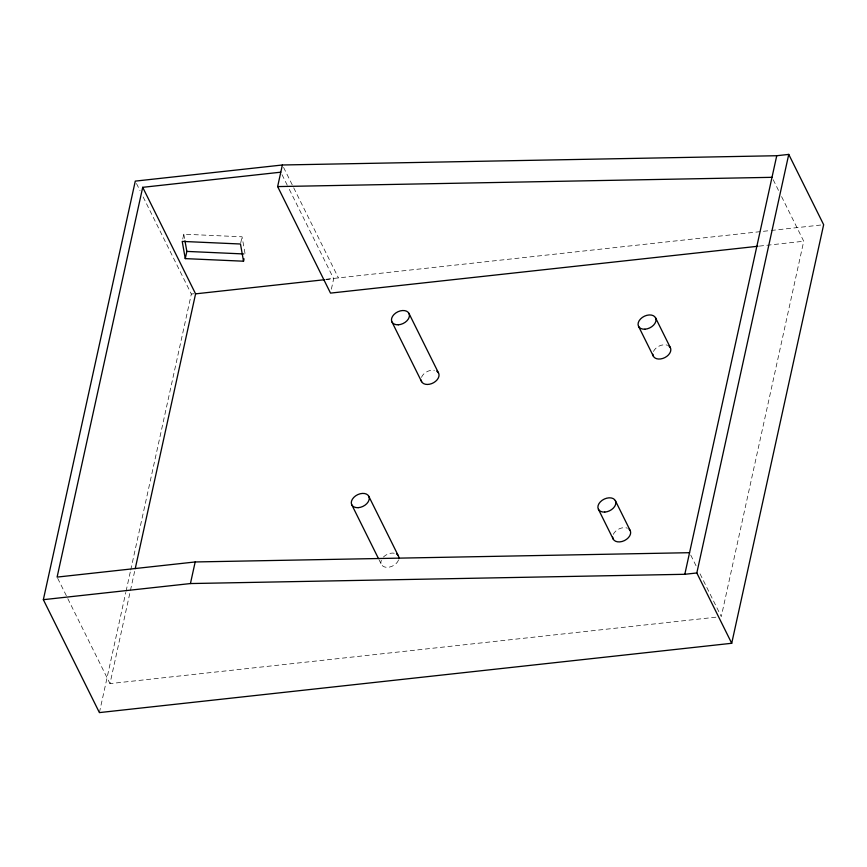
<?xml version="1.0" encoding="UTF-8"?>
<svg xmlns="http://www.w3.org/2000/svg" width="867" height="867" viewBox="0 0 867 867"><rect width="100%" height="100%" fill="white"/><g stroke="black" fill="none" stroke-linecap="round" stroke-linejoin="round"><path stroke-width="0.65" stroke-dasharray="4.33 3.25" d="M182.742 238.999L183.793 234.198L242.056 236.799L245.112 254.009M99.402 712.598L125.791 592.443M126.083 591.121L130.429 571.31M130.722 569.987L191.336 294.032L143.033 196.733M715.893 617.196L109.979 683.619L134.938 569.987M240.744 242.803L242.056 236.799M331.367 289.188L333.676 278.708L288.603 187.922M781.579 196.614L803.731 241.232L721.279 616.6L699.127 571.982M191.336 294.032L194.013 293.74M326.393 279.217L769.885 230.6M771.229 230.459L820.962 225.008M325.624 279.597L333.676 278.708M759.297 246.109L803.731 241.232M773.201 179.729L779.184 191.791M690.75 555.097L696.732 567.159M283.563 167.396L293.111 186.611M293.707 187.814L338.423 277.906M281.992 174.614L288.007 186.719M379.085 559.8L381.447 564.58M136.477 183.522L140.053 190.729M57.699 578.3L109.979 683.619M183.793 234.198L184.736 239.498M653.469 351.471A9.515 6.427 -26.4 0 1 667.623 345.283M398.462 560.158A9.515 6.427 -26.4 0 1 387.191 567.343A9.515 6.427 -26.4 0 1 381.317 560.234M383.398 557.069A9.515 6.427 -26.4 0 1 394.713 553.287M613.305 534.354A9.515 6.427 -26.4 0 1 627.459 528.166M421.492 377.351A9.515 6.427 -26.4 0 1 434.378 370.296"/><path stroke-width="1.3" d="M43.35 599.682L135.285 181.116L282.371 164.99L776.745 155.724L788.753 154.402L823.65 224.705L731.715 643.281L99.402 712.598L43.35 599.682L190.437 583.556L684.811 574.29L696.819 572.968L731.715 643.281M280.789 172.186L142.708 187.326L57.103 577.097L195.183 561.957L689.547 552.691M244.05 258.81L243.529 261.205L185.267 258.615L186.849 251.408L184.964 240.82M135.23 568.665L195.584 293.848L142.708 187.326M190.437 583.556L195.183 561.957M757.942 246.25L330.511 293.111L277.635 186.589L282.371 164.99M684.811 574.29L776.745 155.724M696.819 572.968L788.753 154.402M195.584 293.848L324.291 279.738M277.635 186.589L771.998 177.323M186.849 251.408L243.779 253.955M655.485 317.701L670.299 347.526M638.6 326.458L653.404 356.283M615.321 500.584L630.125 530.409M598.436 509.341L613.24 539.166M408.899 313.28L438.507 372.929M392.003 322.036L421.622 381.697M368.724 496.162L398.332 555.812M351.839 504.919L378.489 558.608M243.529 261.205L240.473 244.006L182.211 241.405L185.267 258.615M668.858 345.944A9.515 6.427 -26.4 0 1 664.935 357.551A9.515 6.427 -26.4 0 1 652.862 354.235M629.041 529.098A9.515 6.427 -26.4 0 1 624.478 540.575A9.515 6.427 -26.4 0 1 612.698 537.117M436.686 371.109A9.515 6.427 -26.4 0 1 433.684 382.661A9.515 6.427 -26.4 0 1 421.113 380.082M397.574 554.793A9.515 6.427 -26.4 0 1 398.831 558.76M396.512 553.991A9.515 6.427 -26.4 0 1 397.249 554.501M604.743 512.083A9.515 6.427 -26.4 0 0 615.505 500.963A9.515 6.427 -26.4 0 0 600.376 501.83A9.515 6.427 -26.4 0 0 604.743 512.083M644.918 329.2A9.515 6.427 -26.4 0 0 655.669 318.07A9.515 6.427 -26.4 0 0 640.55 318.948A9.515 6.427 -26.4 0 0 644.918 329.2M358.147 507.672A9.515 6.427 -26.4 0 0 368.908 496.542A9.515 6.427 -26.4 0 0 353.779 497.42A9.515 6.427 -26.4 0 0 358.147 507.672M398.321 324.789A9.515 6.427 -26.4 0 0 409.083 313.659A9.515 6.427 -26.4 0 0 393.954 314.537A9.515 6.427 -26.4 0 0 398.321 324.789"/></g></svg>
